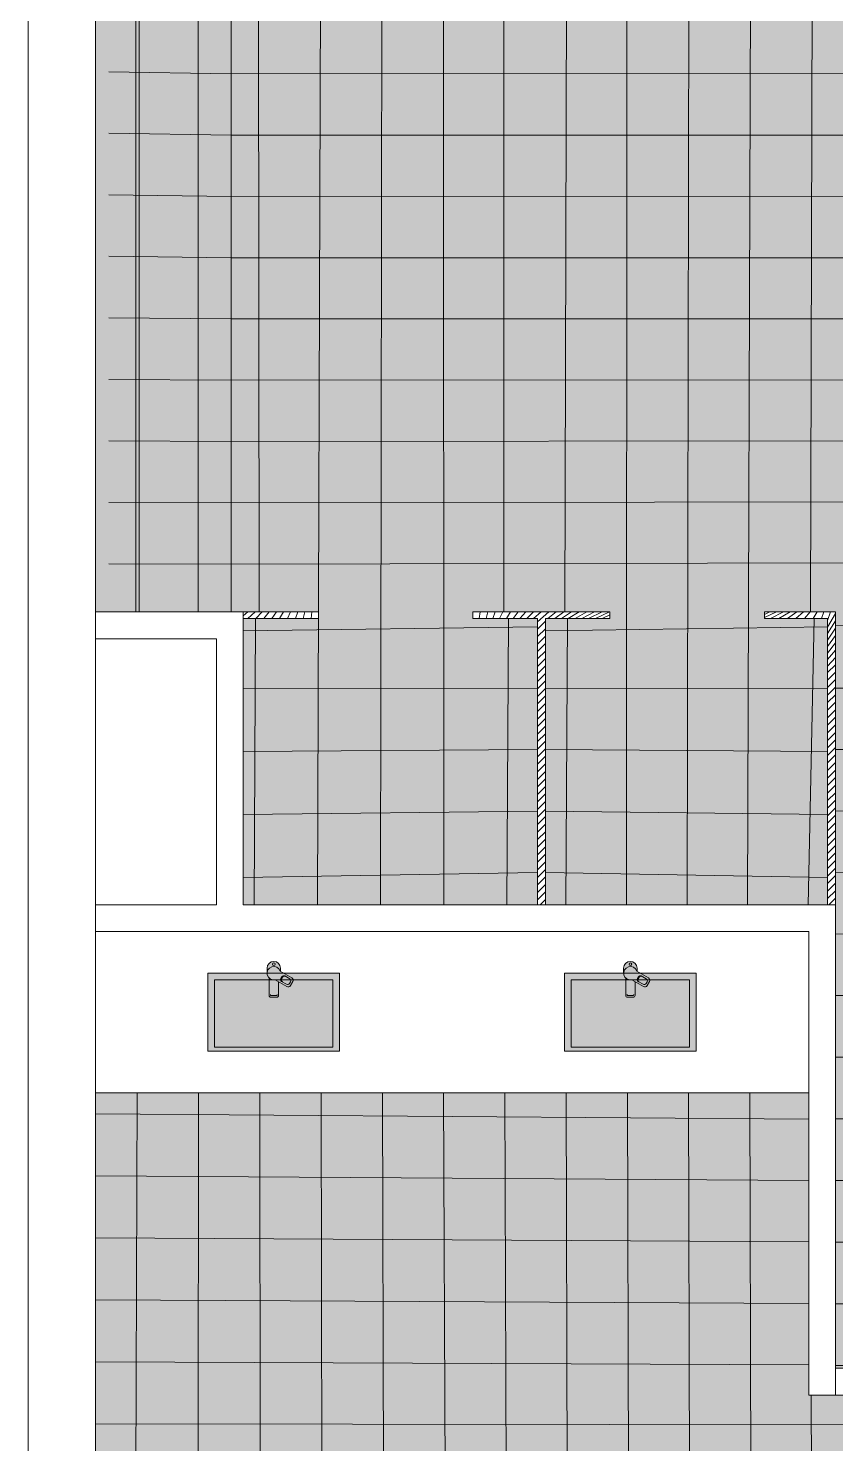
# Model space of a CAD drawing. Header units: millimetres. Extents: x 0 to 1313252738, y -131 to 560100888.
# Drawn here: x 1312685307 to 1312685894, y 560008856 to 560009884 of the extents above; entities that cross this region are included whole.
import ezdxf

# ---------------------------------------------------------------- set-up
doc = ezdxf.new("R2010")
doc.units = ezdxf.units.MM
for name, color, linetype, lineweight in [('002外周躯体', 7, 'Continuous', 13), ('003間仕切り', 7, 'Continuous', 13), ('005床材(石)', 7, 'Continuous', 0), ('006サウナヒータ-', 7, 'Continuous', 0), ('007石材', 7, 'Continuous', 0), ('008衛生陶器', 7, 'Continuous', 0), ('建具', 7, 'Continuous', 0), ('石ベンチ', 7, 'Continuous', 13)]:
    doc.layers.add(name, color=color, linetype=linetype, lineweight=lineweight)
pattern_1 = [(180, (1056275630.97802, 450604071.1291481), (-2.8e-15, -44.6570973144231), []), (270, (1056275630.97802, 450604071.1291481), (44.6570973144231, -8.3e-15), [])]

msp = doc.modelspace()

# ---------------------------------------------------------------- hatches: boundary and pattern name
at = {"layer": '003間仕切り', "transparency": 33554556}
h = msp.add_hatch(dxfattribs=at)
h.set_pattern_fill('ANSI31', color=256, scale=1.191637329912427, angle=181)
h.set_pattern_definition([(226, (1056275630.97802, 450604071.1291481), (2.721585104746542, -2.628204185335872), [])])
h.paths.add_polyline_path([(1312685518.032643, 560009460.2528416), (1312685463.334536, 560009460.2528416), (1312685463.334536, 560009455.3690822), (1312685518.032643, 560009455.3690822)])
h.paths.add_polyline_path([(1312685729.987808, 560009460.2528416), (1312685630.359113, 560009460.2528416), (1312685630.359113, 560009455.3690822), (1312685677.243204, 560009455.3690822), (1312685677.243204, 560009415.3222538), (1312685683.103716, 560009415.3222538), (1312685683.103716, 560009455.3690822), (1312685729.987808, 560009455.3690822)])
h.paths.add_polyline_path([(1312685683.103716, 560009415.3222538), (1312685677.243204, 560009415.3222538), (1312685677.243204, 560009247.3209254), (1312685683.103716, 560009247.3209254)])
h.paths.add_polyline_path([(1312685894.082129, 560009460.2528416), (1312685842.314277, 560009460.2528416), (1312685842.314277, 560009455.3690822), (1312685888.221617, 560009455.3690822), (1312685888.221617, 560009415.3222538), (1312685894.082129, 560009415.3222538)])
h.paths.add_polyline_path([(1312685894.082129, 560009415.3222538), (1312685888.221617, 560009415.3222538), (1312685888.221617, 560009247.3209254), (1312685894.082129, 560009247.3209254)])
at = {"layer": '005床材(石)', "true_color": 0x4a4a4a, "transparency": 33554597}
h = msp.add_hatch(color=251, dxfattribs=at)
h.dxf.hatch_style = 1
h.paths.add_polyline_path([(1312685385.194384, 560010469.9212918), (1312685365.659345, 560010469.9212918), (1312685365.659345, 560009460.2528416), (1312685385.194384, 560009460.2528416)])
h.paths.add_polyline_path([(1312685365.659345, 560010469.9212918), (1312685355.891826, 560010469.9212918), (1312685355.891826, 560009460.2528416), (1312685365.659345, 560009460.2528416)])
h.paths.add_polyline_path([(1312685454.543769, 560010469.9212918), (1312685385.194384, 560010469.9212918), (1312685385.194384, 560009460.2528416), (1312685454.543769, 560009460.2528416)])
at = {"layer": '005床材(石)', "true_color": 0x939598, "transparency": 33554556}
h = msp.add_hatch(color=252, dxfattribs=at)
h.dxf.hatch_style = 1
h.paths.add_polyline_path([(1312686371.713813, 560009766.9529414), (1312686801.484653, 560009766.9529414), (1312686801.484653, 560009917.0797099), (1312685771.011388, 560009917.0797099), (1312685771.011388, 560010469.9212918), (1312685458.450777, 560010469.9212918), (1312685454.543769, 560010469.9212918), (1312685454.543769, 560009460.2528416), (1312685463.334536, 560009460.2528416), (1312685518.032643, 560009460.2528416), (1312685518.032643, 560009455.3690822), (1312685463.334536, 560009455.3690822), (1312685463.334536, 560009415.3222538), (1312685677.243204, 560009415.3222538), (1312685677.243204, 560009455.3690822), (1312685630.359113, 560009455.3690822), (1312685630.359113, 560009460.2528416), (1312685729.987808, 560009460.2528416), (1312685729.987808, 560009455.3690822), (1312685683.103716, 560009455.3690822), (1312685683.103716, 560009415.3222538), (1312685888.221617, 560009415.3222538), (1312685888.221617, 560009455.3690822), (1312685842.314277, 560009455.3690822), (1312685842.314277, 560009460.2528416), (1312685894.082129, 560009460.2528416), (1312685894.082129, 560009415.3222538), (1312686371.713813, 560009415.3222538), (1312686371.713813, 560009434.857292), (1312686371.713813, 560009454.3923303)])
h.paths.add_polyline_path([(1312686178.316934, 560009273.6932268), (1312686367.831003, 560009273.7308004), (1312686367.831003, 560009277.6412939), (1312686367.806805, 560009391.8802079), (1312686367.806805, 560009395.7872156), (1312686371.713813, 560009395.7872156), (1312686371.713813, 560009415.3222538), (1312685894.082129, 560009415.3222538), (1312685894.082129, 560009247.3209254), (1312685894.082129, 560008910.3415164), (1312686178.316934, 560008910.3415164)])
h.paths.add_polyline_path([(1312685888.221617, 560009415.3222538), (1312685683.103716, 560009415.3222538), (1312685683.103716, 560009247.3209254), (1312685888.221617, 560009247.3209254)])
h.paths.add_polyline_path([(1312685677.243204, 560009415.3222538), (1312685463.334536, 560009415.3222538), (1312685463.334536, 560009247.3209254), (1312685677.243204, 560009247.3209254)])
at = {"layer": '005床材(石)', "true_color": 0xc7c8ca, "transparency": 33554556}
h = msp.add_hatch(color=9, dxfattribs=at)
h.dxf.hatch_style = 1
h.paths.add_polyline_path([(1312686801.484653, 560008890.8064783), (1312686433.249183, 560008890.8064783), (1312686415.667648, 560008890.8064783), (1312685874.54709, 560008890.8064783), (1312685874.54709, 560009110.575658), (1312685355.891826, 560009110.575658), (1312685355.891826, 560008461.0356381), (1312685443.799498, 560008461.0356381), (1312685443.799498, 560008451.2681189), (1312685605.744965, 560008451.2681189), (1312686253.526831, 560008451.2681189), (1312686351.202022, 560008451.2681189), (1312686351.202022, 560008656.38602), (1312686410.783889, 560008656.38602), (1312686410.783889, 560008363.3604469), (1312686574.87821, 560008363.3604469), (1312686574.87821, 560008331.1276339), (1312686762.414576, 560008331.1276339), (1312686762.414576, 560008441.5005999), (1312686801.484653, 560008441.5005999)])
at = {"layer": '006サウナヒータ-', "transparency": 33554556}
h = msp.add_hatch(dxfattribs=at)
h.set_pattern_fill('ANSI37', color=0, scale=14.0652275006057, angle=135)
h.set_pattern_definition(pattern_1)
h.paths.add_polyline_path([(1312685771.011388, 560010469.9212909), (1312686078.199863, 560010469.9212909), (1312686078.199863, 560010519.0519118), (1312685960.110558, 560010519.0519118), (1312685960.110558, 560010512.507675), (1312685706.350412, 560010512.507675), (1312685706.350412, 560010504.1076086), (1312685708.499269, 560010504.1076086), (1312685708.499269, 560010469.9212906), (1312685708.499269, 560010469.9212905), (1312685708.499269, 560010504.1076086), (1312685704.592261, 560010504.1076086), (1312685704.592261, 560010469.9212906), (1312685704.592261, 560010469.9212906), (1312685704.592261, 560010504.1076086), (1312685700.685253, 560010504.1076086), (1312685700.685253, 560010469.9212906), (1312685700.685253, 560010469.9212906), (1312685700.685253, 560010504.1076086), (1312685696.778246, 560010504.1076086), (1312685696.778246, 560010469.9212906), (1312685696.778246, 560010469.9212906), (1312685696.778246, 560010504.1076086), (1312685692.871238, 560010504.1076086), (1312685692.871238, 560010469.9212906), (1312685692.871238, 560010469.9212906), (1312685692.871238, 560010504.1076086), (1312685688.96423, 560010504.1076086), (1312685688.96423, 560010469.9212906), (1312685688.96423, 560010469.9212906), (1312685688.96423, 560010504.1076086), (1312685685.057222, 560010504.1076086), (1312685685.057222, 560010469.9212906), (1312685685.057222, 560010469.9212906), (1312685685.057222, 560010504.1076086), (1312685681.150215, 560010504.1076086), (1312685681.150215, 560010469.9212908), (1312685681.150215, 560010469.9212906), (1312685681.150215, 560010504.1076086), (1312685677.243207, 560010504.1076086), (1312685677.243207, 560010469.9212908), (1312685677.243207, 560010469.9212908), (1312685677.243207, 560010504.1076086), (1312685673.336199, 560010504.1076086), (1312685673.336199, 560010469.9212908), (1312685673.336199, 560010469.9212908), (1312685673.336199, 560010504.1076086), (1312685669.429192, 560010504.1076086), (1312685669.429192, 560010469.9212908), (1312685669.429192, 560010469.9212908), (1312685669.429192, 560010504.1076086), (1312685665.522184, 560010504.1076086), (1312685665.522184, 560010469.9212908), (1312685665.522184, 560010469.9212908), (1312685665.522184, 560010504.1076086), (1312685661.615176, 560010504.1076086), (1312685661.615176, 560010469.9212909), (1312685661.615176, 560010469.9212908), (1312685661.615176, 560010504.1076086), (1312685657.708169, 560010504.1076086), (1312685657.708169, 560010469.9212909), (1312685657.708169, 560010469.9212908), (1312685657.708169, 560010504.1076086), (1312685653.801161, 560010504.1076086), (1312685653.801161, 560010469.9212909), (1312685653.801161, 560010469.9212909), (1312685653.801161, 560010504.1076086), (1312685649.894153, 560010504.1076086), (1312685649.894153, 560010469.9212909), (1312685649.894153, 560010469.9212909), (1312685649.894153, 560010504.1076086), (1312685645.987146, 560010504.1076086), (1312685645.987145, 560010469.9212909), (1312685645.987146, 560010469.9212909), (1312685645.987146, 560010504.1076086), (1312685642.080138, 560010504.1076086), (1312685642.080138, 560010469.9212909), (1312685642.080138, 560010469.9212909), (1312685642.080138, 560010504.1076086), (1312685638.17313, 560010504.1076086), (1312685638.17313, 560010469.9212909), (1312685638.17313, 560010469.9212909), (1312685638.17313, 560010504.1076086), (1312685634.266123, 560010504.1076086), (1312685634.266122, 560010469.9212909), (1312685634.266123, 560010469.9212909), (1312685634.266123, 560010504.1076086), (1312685630.359115, 560010504.1076086), (1312685630.359115, 560010469.9212909), (1312685630.359115, 560010469.9212909), (1312685630.359115, 560010504.1076086), (1312685626.452107, 560010504.1076086), (1312685626.452107, 560010469.9212909), (1312685626.452107, 560010469.9212909), (1312685626.452107, 560010504.1076086), (1312685622.5451, 560010504.1076086), (1312685622.5451, 560010469.9212909), (1312685622.5451, 560010469.9212909), (1312685622.5451, 560010504.1076086), (1312685618.638092, 560010504.1076086), (1312685618.638092, 560010469.9212909), (1312685618.638092, 560010469.9212909), (1312685618.638092, 560010504.1076086), (1312685614.731084, 560010504.1076086), (1312685614.731084, 560010469.9212911), (1312685614.731084, 560010469.9212909), (1312685614.731084, 560010504.1076086), (1312685610.824076, 560010504.1076086), (1312685610.824076, 560010469.9212911), (1312685610.824076, 560010469.9212911), (1312685610.824076, 560010504.1076086), (1312685606.917069, 560010504.1076086), (1312685606.917069, 560010469.9212911), (1312685606.917069, 560010469.9212911), (1312685606.917069, 560010504.1076086), (1312685595.196046, 560010504.1076086), (1312685595.196046, 560010469.9212911), (1312685595.196046, 560010469.9212911), (1312685595.196046, 560010504.1076086), (1312685591.289038, 560010504.1076086), (1312685591.289038, 560010469.9212911), (1312685591.289038, 560010469.9212911), (1312685591.289038, 560010504.1076086), (1312685587.38203, 560010504.1076086), (1312685587.38203, 560010469.9212912), (1312685587.38203, 560010469.9212911), (1312685587.38203, 560010504.1076086), (1312685583.475023, 560010504.1076086), (1312685583.475023, 560010469.9212912), (1312685583.475023, 560010469.9212912), (1312685583.475023, 560010504.1076086), (1312685579.568015, 560010504.1076086), (1312685579.568015, 560010469.9212912), (1312685579.568015, 560010469.9212912), (1312685579.568015, 560010504.1076086), (1312685575.661007, 560010504.1076086), (1312685575.661007, 560010469.9212912), (1312685575.661007, 560010469.9212912), (1312685575.661007, 560010504.1076086), (1312685571.754, 560010504.1076086), (1312685571.754, 560010469.9212912), (1312685571.754, 560010469.9212912), (1312685571.754, 560010504.1076086), (1312685567.846992, 560010504.1076086), (1312685567.846992, 560010469.9212914), (1312685567.846992, 560010469.9212912), (1312685567.846992, 560010504.1076086), (1312685563.939984, 560010504.1076086), (1312685563.939984, 560010469.9212914), (1312685563.939984, 560010469.9212914), (1312685563.939984, 560010504.1076086), (1312685560.032976, 560010504.1076086), (1312685560.032976, 560010469.9212914), (1312685560.032976, 560010469.9212914), (1312685560.032976, 560010504.1076086), (1312685556.125969, 560010504.1076086), (1312685556.125969, 560010469.9212914), (1312685556.125969, 560010469.9212914), (1312685556.125969, 560010504.1076086), (1312685552.218961, 560010504.1076086), (1312685552.218961, 560010469.9212914), (1312685552.218961, 560010469.9212914), (1312685552.218961, 560010504.1076086), (1312685548.311953, 560010504.1076086), (1312685548.311953, 560010469.9212914), (1312685548.311953, 560010469.9212914), (1312685548.311953, 560010504.1076086), (1312685544.404946, 560010504.1076086), (1312685544.404946, 560010469.9212914), (1312685544.404946, 560010469.9212914), (1312685544.404946, 560010504.1076086), (1312685540.497938, 560010504.1076086), (1312685540.497938, 560010469.9212915), (1312685540.497938, 560010469.9212914), (1312685540.497938, 560010504.1076086), (1312685536.59093, 560010504.1076086), (1312685536.59093, 560010469.9212915), (1312685536.59093, 560010469.9212915), (1312685536.59093, 560010504.1076086), (1312685532.683923, 560010504.1076086), (1312685532.683923, 560010469.9212915), (1312685532.683923, 560010469.9212915), (1312685532.683923, 560010504.1076086), (1312685528.776915, 560010504.1076086), (1312685528.776915, 560010469.9212915), (1312685528.776915, 560010469.9212915), (1312685528.776915, 560010504.1076086), (1312685524.869907, 560010504.1076086), (1312685524.869907, 560010469.9212915), (1312685524.869907, 560010469.9212915), (1312685524.869907, 560010504.1076086), (1312685520.9629, 560010504.1076086), (1312685520.9629, 560010469.9212915), (1312685520.9629, 560010469.9212915), (1312685520.9629, 560010504.1076086), (1312685517.055892, 560010504.1076086), (1312685517.055892, 560010469.9212915), (1312685517.055892, 560010469.9212915), (1312685517.055892, 560010504.1076086), (1312685513.148884, 560010504.1076086), (1312685513.148884, 560010469.9212915), (1312685513.148884, 560010469.9212915), (1312685513.148884, 560010504.1076086), (1312685509.241877, 560010504.1076086), (1312685509.241877, 560010469.9212915), (1312685509.241877, 560010469.9212915), (1312685509.241877, 560010504.1076086), (1312685505.334869, 560010504.1076086), (1312685505.334869, 560010469.9212915), (1312685505.334869, 560010469.9212915), (1312685505.334869, 560010504.1076086), (1312685501.427861, 560010504.1076086), (1312685501.427861, 560010469.9212915), (1312685501.427861, 560010469.9212915), (1312685501.427861, 560010504.1076086), (1312685497.520854, 560010504.1076086), (1312685497.520854, 560010469.9212916), (1312685497.520854, 560010469.9212915), (1312685497.520854, 560010504.1076086), (1312685493.613846, 560010504.1076086), (1312685493.613846, 560010469.9212916), (1312685493.613846, 560010469.9212916), (1312685493.613846, 560010504.1076086), (1312685489.706838, 560010504.1076086), (1312685489.706838, 560010469.9212916), (1312685489.706838, 560010469.9212916), (1312685489.706838, 560010504.1076086), (1312685485.79983, 560010504.1076086), (1312685485.79983, 560010469.9212916), (1312685485.79983, 560010469.9212916), (1312685485.79983, 560010504.1076086), (1312685481.892823, 560010504.1076086), (1312685481.892823, 560010469.9212916), (1312685481.892823, 560010469.9212916), (1312685481.892823, 560010504.1076086), (1312685477.985815, 560010504.1076086), (1312685477.985815, 560010469.9212916), (1312685477.985815, 560010469.9212916), (1312685477.985815, 560010504.1076086), (1312685474.078807, 560010504.1076086), (1312685474.078807, 560010469.9212918), (1312685474.078807, 560010469.9212916), (1312685474.078807, 560010504.1076086), (1312685470.1718, 560010504.1076086), (1312685470.1718, 560010469.9212918), (1312685470.1718, 560010469.9212918), (1312685470.1718, 560010504.1076086), (1312685466.264792, 560010504.1076086), (1312685466.264792, 560010469.9212918), (1312685462.357784, 560010469.9212918), (1312685462.357784, 560010504.1076086), (1312685458.450777, 560010504.1076086), (1312685458.450777, 560010469.9212918), (1312685454.543769, 560010469.9212918), (1312685454.543769, 560009460.2528416), (1312685463.334536, 560009460.2528416), (1312685518.032643, 560009460.2528416), (1312685518.032643, 560009455.3690822), (1312685463.334536, 560009455.3690822), (1312685463.334536, 560009415.3222538), (1312685677.243204, 560009415.3222538), (1312685677.243204, 560009455.3690822), (1312685630.359113, 560009455.3690822), (1312685630.359113, 560009460.2528416), (1312685729.987808, 560009460.2528416), (1312685729.987808, 560009455.3690822), (1312685683.103716, 560009455.3690822), (1312685683.103716, 560009415.3222538), (1312685888.221617, 560009415.3222538), (1312685888.221617, 560009455.3690822), (1312685842.314277, 560009455.3690822), (1312685842.314277, 560009460.2528416), (1312685894.082129, 560009460.2528416), (1312685894.082129, 560009415.3222538), (1312686371.713813, 560009415.3222538), (1312686371.713813, 560009434.857292), (1312686371.713813, 560009454.3923303), (1312686371.713813, 560009766.9529414), (1312686801.484653, 560009766.9529414), (1312686801.484653, 560009917.0797099), (1312685771.011388, 560009917.0797099)])
h.paths.add_polyline_path([(1312686367.831003, 560009277.6412939), (1312686367.806805, 560009391.8802079), (1312686367.806805, 560009395.7872156), (1312686371.713813, 560009395.7872156), (1312686371.713813, 560009415.3222538), (1312685894.082129, 560009415.3222538), (1312685894.082129, 560009247.3209254), (1312685894.082129, 560008910.3415164), (1312686178.316934, 560008910.3415164), (1312686178.316934, 560009273.6932268), (1312686367.831003, 560009273.7308004)])
h.paths.add_polyline_path([(1312685888.221617, 560009415.3222538), (1312685683.103716, 560009415.3222538), (1312685683.103716, 560009247.3209254), (1312685888.221617, 560009247.3209254)])
h.paths.add_polyline_path([(1312685677.243204, 560009415.3222538), (1312685463.334536, 560009415.3222538), (1312685463.334536, 560009247.3209254), (1312685677.243204, 560009247.3209254)])
h = msp.add_hatch(dxfattribs=at)
h.set_pattern_fill('ANSI37', color=0, scale=14.0652275006057, angle=135)
h.set_pattern_definition(pattern_1)
h.paths.add_polyline_path([(1312685874.54709, 560009110.575658), (1312685355.891826, 560009110.575658), (1312685355.891826, 560008461.0356381), (1312685443.799498, 560008461.0356381), (1312685443.799498, 560008451.2681189), (1312685605.744965, 560008451.2681189), (1312686253.526831, 560008451.2681189), (1312686351.202022, 560008451.2681189), (1312686351.202022, 560008656.38602), (1312686410.783889, 560008656.38602), (1312686410.783889, 560008363.3604469), (1312686574.87821, 560008363.3604469), (1312686574.87821, 560008331.1276339), (1312686762.414576, 560008331.1276339), (1312686762.414576, 560008441.5005999), (1312686801.484653, 560008441.5005999), (1312686801.484653, 560008890.8064783), (1312686433.249183, 560008890.8064783), (1312686415.667648, 560008890.8064783), (1312685874.54709, 560008890.8064783)])
at = {"layer": '008衛生陶器'}
h = msp.add_hatch(color=256, dxfattribs=at)
h.dxf.hatch_style = 1
h.paths.add_polyline_path([(1312685482.182384, 560009192.6054847), (1312685442.576478, 560009192.6054847), (1312685442.576478, 560009143.7678894), (1312685528.530646, 560009143.7678894), (1312685528.530646, 560009192.6054847), (1312685499.639514, 560009192.6054847, -0.1550729069515483), (1312685499.386019, 560009191.4496702), (1312685497.700215, 560009188.5297723, -0.4142135648326373), (1312685495.031679, 560009187.8147403), (1312685489.019648, 560009191.285788), (1312685489.019648, 560009181.4390752, -0.4142135623730958), (1312685487.652195, 560009180.0716226), (1312685483.549837, 560009180.0716226, -0.4142135623730951), (1312685482.182384, 560009181.4390752)], flags=0)
h.paths.add_polyline_path([(1312685480.669802, 560009197.4891381), (1312685480.669802, 560009197.4892443), (1312685437.692718, 560009197.4892443), (1312685437.692718, 560009140.8376336), (1312685533.414405, 560009140.8376336), (1312685533.414405, 560009197.4892443), (1312685492.832177, 560009197.4892443), (1312685498.670987, 560009194.1182059, -0.2434998529817749), (1312685499.639514, 560009192.6054847), (1312685528.530646, 560009192.6054847), (1312685528.530646, 560009143.7678894), (1312685442.576478, 560009143.7678894), (1312685442.576478, 560009192.6054847), (1312685482.182384, 560009192.6054847), (1312685482.182384, 560009193.9556524, -0.2050259976580694)], flags=17)
h.paths.add_polyline_path([(1312685489.019648, 560009191.285788), (1312685486.733866, 560009192.6054847), (1312685482.182384, 560009192.6054847), (1312685482.182384, 560009181.4390752, 0.4142135623730951), (1312685483.549837, 560009180.0716226), (1312685487.652195, 560009180.0716226, 0.4142135623730951), (1312685489.019648, 560009181.4390752)], flags=0)
h.paths.add_polyline_path([(1312685480.669802, 560009197.4892443, 0.476038314882645), (1312685486.554353, 560009192.7091268), (1312685486.733866, 560009192.6054847), (1312685486.733866, 560009192.6054847), (1312685490.476826, 560009192.6054847, -0.1882625669440174), (1312685490.648282, 560009193.7290636), (1312685491.357334, 560009194.9571774, -0.4142135594913529), (1312685493.492163, 560009195.5292032), (1312685497.141368, 560009193.4223332, -0.1759637925065705), (1312685497.827767, 560009192.6054847), (1312685499.639514, 560009192.6054847, 0.2434998529817749), (1312685498.670987, 560009194.1182059), (1312685492.832177, 560009197.4892443)], flags=0)
h.paths.add_polyline_path([(1312685480.669802, 560009197.4892443), (1312685492.832177, 560009197.4892443), (1312685490.193661, 560009199.0125924, 0.8527606071672857)])
h.paths.add_polyline_path([(1312685480.669802, 560009201.228548), (1312685480.669802, 560009197.4891381, -0.8527700033611896), (1312685490.193661, 560009199.0125924), (1312685490.437321, 560009198.871915), (1312685490.437321, 560009201.228548, 1)])
h.paths.add_polyline_path([(1312685484.57681, 560009204.1588037, -1), (1312685486.530314, 560009204.1588037, -1)], flags=16)
h.paths.add_polyline_path([(1312685484.57681, 560009204.1588037, 1), (1312685486.530314, 560009204.1588037, 1)], flags=0)
h.paths.add_polyline_path([(1312685482.182384, 560009193.9556524, -0.2050259976514249), (1312685480.669802, 560009197.4891381), (1312685480.669802, 560009197.4892443), (1312685437.692718, 560009197.4892443), (1312685437.692718, 560009140.8376336), (1312685533.414405, 560009140.8376336), (1312685533.414405, 560009197.4892443), (1312685492.832177, 560009197.4892443), (1312685498.670987, 560009194.1182059, -0.2434998529817749), (1312685499.639514, 560009192.6054847), (1312685499.639514, 560009192.6054847), (1312685528.530646, 560009192.6054847), (1312685528.530646, 560009143.7678894), (1312685442.576478, 560009143.7678894), (1312685442.576478, 560009192.6054847), (1312685482.182384, 560009192.6054847)], flags=17)
h.paths.add_polyline_path([(1312685482.182384, 560009193.9556524), (1312685482.182384, 560009192.6054847), (1312685485.553562, 560009192.6054847, -0.1928073641222115)], flags=0)
h.paths.add_polyline_path([(1312685480.669802, 560009197.4892443, 0.476038314882645), (1312685486.554353, 560009192.7091268), (1312685486.733866, 560009192.6054847), (1312685490.476826, 560009192.6054847), (1312685499.639514, 560009192.6054847, 0.2434998529817749), (1312685498.670987, 560009194.1182059), (1312685492.832177, 560009197.4892443)], flags=0)
at = {"layer": '008衛生陶器', "true_color": 0xffffff}
h = msp.add_hatch(color=7, dxfattribs=at)
h.dxf.hatch_style = 1
h.paths.add_polyline_path([(1312685489.019648, 560009191.285788), (1312685486.733866, 560009192.6054847), (1312685482.182384, 560009192.6054847), (1312685482.182384, 560009181.4390752, 0.4142135623730951), (1312685483.549837, 560009180.0716226), (1312685487.652195, 560009180.0716226, 0.4142135623730951), (1312685489.019648, 560009181.4390752)], flags=16)
h.paths.add_polyline_path([(1312685482.182384, 560009181.4390752), (1312685482.182384, 560009192.6054847), (1312685442.576478, 560009192.6054847), (1312685442.576478, 560009143.7678894), (1312685528.530646, 560009143.7678894), (1312685528.530646, 560009192.6054847), (1312685499.639514, 560009192.6054847, -0.155072906951548), (1312685499.386019, 560009191.4496702), (1312685497.700215, 560009188.5297723, -0.4142135648326374), (1312685495.031679, 560009187.8147403), (1312685489.019648, 560009191.285788), (1312685489.019648, 560009181.4390752, -0.4142135623730951), (1312685487.652195, 560009180.0716226), (1312685483.549837, 560009180.0716226, -0.414213562373095)], flags=17)
h.paths.add_polyline_path([(1312685480.669802, 560009197.4891381), (1312685480.669802, 560009197.4892443), (1312685437.692718, 560009197.4892443), (1312685437.692718, 560009140.8376336), (1312685533.414405, 560009140.8376336), (1312685533.414405, 560009197.4892443), (1312685492.832177, 560009197.4892443), (1312685498.670987, 560009194.1182059, -0.2434998529817745), (1312685499.639514, 560009192.6054847), (1312685528.530646, 560009192.6054847), (1312685528.530646, 560009143.7678894), (1312685442.576478, 560009143.7678894), (1312685442.576478, 560009192.6054847), (1312685482.182384, 560009192.6054847), (1312685482.182384, 560009193.9556524, -0.2050259976527539)])
h.paths.add_polyline_path([(1312685482.182384, 560009193.9556524), (1312685482.182384, 560009192.6054847), (1312685485.553562, 560009192.6054847, -0.1928073641222115)], flags=16)
h.paths.add_polyline_path([(1312685492.832177, 560009197.4892443), (1312685492.832177, 560009197.4892443), (1312685480.669802, 560009197.4892443, 0.4760383148826448), (1312685486.554353, 560009192.7091268), (1312685486.733866, 560009192.6054847), (1312685499.639514, 560009192.6054847, 0.2434998529817744), (1312685498.670987, 560009194.1182059)], flags=17)
h.paths.add_polyline_path([(1312685497.713394, 560009191.2875044, 0.222064265694286), (1312685497.827767, 560009192.6054847), (1312685491.023385, 560009192.6054847, 0.2671655454221206), (1312685491.804919, 560009191.2567095), (1312685494.869513, 560009189.4873651, 0.4142135594913531), (1312685497.004342, 560009190.0593907)], flags=0)
h.paths.add_polyline_path([(1312685499.386019, 560009191.4496702, 0.1550729069515513), (1312685499.639514, 560009192.6054847), (1312685486.733866, 560009192.6054847), (1312685495.031679, 560009187.8147403, 0.414213564832637), (1312685497.700215, 560009188.5297723)], flags=16)
h.paths.add_polyline_path([(1312685486.554353, 560009192.7091268, -0.0516419205090461), (1312685485.553562, 560009192.6054847), (1312685486.733866, 560009192.6054847)], flags=16)
h.paths.add_polyline_path([(1312685484.57681, 560009204.1588037, 1), (1312685486.530314, 560009204.1588037, 1)])
at = {"layer": '008衛生陶器'}
h = msp.add_hatch(color=256, dxfattribs=at)
h.dxf.hatch_style = 1
h.paths.add_polyline_path([(1312685741.510017, 560009192.6054847), (1312685701.90411, 560009192.6054847), (1312685701.90411, 560009143.7678894), (1312685787.858278, 560009143.7678894), (1312685787.858278, 560009192.6054847), (1312685758.967147, 560009192.6054847, -0.1550729069515483), (1312685758.713651, 560009191.4496702), (1312685757.027847, 560009188.5297723, -0.4142135648326373), (1312685754.359311, 560009187.8147403), (1312685748.34728, 560009191.285788), (1312685748.34728, 560009181.4390752, -0.4142135623730958), (1312685746.979827, 560009180.0716226), (1312685742.877469, 560009180.0716226, -0.4142135623730951), (1312685741.510017, 560009181.4390752)], flags=0)
h.paths.add_polyline_path([(1312685739.997434, 560009197.4891381), (1312685739.997434, 560009197.4892443), (1312685697.02035, 560009197.4892443), (1312685697.02035, 560009140.8376336), (1312685792.742037, 560009140.8376336), (1312685792.742037, 560009197.4892443), (1312685752.159809, 560009197.4892443), (1312685757.998619, 560009194.1182059, -0.2434998529817749), (1312685758.967147, 560009192.6054847), (1312685787.858278, 560009192.6054847), (1312685787.858278, 560009143.7678894), (1312685701.90411, 560009143.7678894), (1312685701.90411, 560009192.6054847), (1312685741.510017, 560009192.6054847), (1312685741.510017, 560009193.9556524, -0.2050259976580694)], flags=17)
h.paths.add_polyline_path([(1312685748.34728, 560009191.285788), (1312685746.061498, 560009192.6054847), (1312685741.510017, 560009192.6054847), (1312685741.510017, 560009181.4390752, 0.4142135623730951), (1312685742.877469, 560009180.0716226), (1312685746.979827, 560009180.0716226, 0.4142135623730951), (1312685748.34728, 560009181.4390752)], flags=0)
h.paths.add_polyline_path([(1312685739.997434, 560009197.4892443, 0.476038314882645), (1312685745.881985, 560009192.7091268), (1312685746.061498, 560009192.6054847), (1312685746.061498, 560009192.6054847), (1312685749.804458, 560009192.6054847, -0.1882625669440174), (1312685749.975914, 560009193.7290636), (1312685750.684966, 560009194.9571774, -0.4142135594913529), (1312685752.819795, 560009195.5292032), (1312685756.469, 560009193.4223332, -0.1759637925065705), (1312685757.155399, 560009192.6054847), (1312685758.967147, 560009192.6054847, 0.2434998529817749), (1312685757.998619, 560009194.1182059), (1312685752.159809, 560009197.4892443)], flags=0)
h.paths.add_polyline_path([(1312685739.997434, 560009197.4892443), (1312685752.159809, 560009197.4892443), (1312685749.521293, 560009199.0125924, 0.8527606071672857)])
h.paths.add_polyline_path([(1312685739.997434, 560009201.228548), (1312685739.997434, 560009197.4891381, -0.8527700033611896), (1312685749.521293, 560009199.0125924), (1312685749.764953, 560009198.8719149), (1312685749.764953, 560009201.228548, 1)])
h.paths.add_polyline_path([(1312685743.904442, 560009204.1588037, -1), (1312685745.857945, 560009204.1588037, -1)], flags=16)
h.paths.add_polyline_path([(1312685743.904442, 560009204.1588037, 1), (1312685745.857945, 560009204.1588037, 1)], flags=0)
h.paths.add_polyline_path([(1312685741.510017, 560009193.9556524, -0.2050259976514249), (1312685739.997434, 560009197.4891381), (1312685739.997434, 560009197.4892443), (1312685697.02035, 560009197.4892443), (1312685697.02035, 560009140.8376336), (1312685792.742037, 560009140.8376336), (1312685792.742037, 560009197.4892443), (1312685752.159809, 560009197.4892443), (1312685757.998619, 560009194.1182059, -0.2434998529817749), (1312685758.967147, 560009192.6054847), (1312685758.967147, 560009192.6054847), (1312685787.858278, 560009192.6054847), (1312685787.858278, 560009143.7678894), (1312685701.90411, 560009143.7678894), (1312685701.90411, 560009192.6054847), (1312685741.510017, 560009192.6054847)], flags=17)
h.paths.add_polyline_path([(1312685741.510017, 560009193.9556524), (1312685741.510017, 560009192.6054847), (1312685744.881194, 560009192.6054847, -0.1928073641222115)], flags=0)
h.paths.add_polyline_path([(1312685739.997434, 560009197.4892443, 0.476038314882645), (1312685745.881985, 560009192.7091268), (1312685746.061498, 560009192.6054847), (1312685749.804458, 560009192.6054847), (1312685758.967147, 560009192.6054847, 0.2434998529817749), (1312685757.998619, 560009194.1182059), (1312685752.159809, 560009197.4892443)], flags=0)
at = {"layer": '008衛生陶器', "true_color": 0xffffff}
h = msp.add_hatch(color=7, dxfattribs=at)
h.dxf.hatch_style = 1
h.paths.add_polyline_path([(1312685748.34728, 560009191.285788), (1312685746.061498, 560009192.6054847), (1312685741.510017, 560009192.6054847), (1312685741.510017, 560009181.4390752, 0.4142135623730951), (1312685742.877469, 560009180.0716226), (1312685746.979827, 560009180.0716226, 0.4142135623730951), (1312685748.34728, 560009181.4390752)], flags=16)
h.paths.add_polyline_path([(1312685741.510017, 560009181.4390752), (1312685741.510017, 560009192.6054847), (1312685701.90411, 560009192.6054847), (1312685701.90411, 560009143.7678894), (1312685787.858278, 560009143.7678894), (1312685787.858278, 560009192.6054847), (1312685758.967147, 560009192.6054847, -0.155072906951548), (1312685758.713651, 560009191.4496702), (1312685757.027847, 560009188.5297723, -0.4142135648326374), (1312685754.359311, 560009187.8147403), (1312685748.34728, 560009191.285788), (1312685748.34728, 560009181.4390752, -0.4142135623730951), (1312685746.979827, 560009180.0716226), (1312685742.877469, 560009180.0716226, -0.414213562373095)], flags=17)
h.paths.add_polyline_path([(1312685739.997434, 560009197.4891381), (1312685739.997434, 560009197.4892443), (1312685697.02035, 560009197.4892443), (1312685697.02035, 560009140.8376336), (1312685792.742037, 560009140.8376336), (1312685792.742037, 560009197.4892443), (1312685752.159809, 560009197.4892443), (1312685757.998619, 560009194.1182059, -0.2434998529817745), (1312685758.967147, 560009192.6054847), (1312685787.858278, 560009192.6054847), (1312685787.858278, 560009143.7678894), (1312685701.90411, 560009143.7678894), (1312685701.90411, 560009192.6054847), (1312685741.510017, 560009192.6054847), (1312685741.510017, 560009193.9556524, -0.2050259976527539)])
h.paths.add_polyline_path([(1312685741.510017, 560009193.9556524), (1312685741.510017, 560009192.6054847), (1312685744.881194, 560009192.6054847, -0.1928073641222115)], flags=16)
h.paths.add_polyline_path([(1312685752.159809, 560009197.4892443), (1312685752.159809, 560009197.4892443), (1312685739.997434, 560009197.4892443, 0.4760383148826448), (1312685745.881985, 560009192.7091268), (1312685746.061498, 560009192.6054847), (1312685758.967147, 560009192.6054847, 0.2434998529817744), (1312685757.998619, 560009194.1182059)], flags=17)
h.paths.add_polyline_path([(1312685757.041026, 560009191.2875044, 0.222064265694286), (1312685757.155399, 560009192.6054847), (1312685750.351017, 560009192.6054847, 0.2671655454221206), (1312685751.132551, 560009191.2567095), (1312685754.197145, 560009189.4873649, 0.4142135594913531), (1312685756.331974, 560009190.0593907)], flags=0)
h.paths.add_polyline_path([(1312685758.713651, 560009191.4496702, 0.1550729069515513), (1312685758.967147, 560009192.6054847), (1312685746.061498, 560009192.6054847), (1312685754.359311, 560009187.8147403, 0.414213564832637), (1312685757.027847, 560009188.5297723)], flags=16)
h.paths.add_polyline_path([(1312685745.881985, 560009192.7091268, -0.0516419205090461), (1312685744.881194, 560009192.6054847), (1312685746.061498, 560009192.6054847)], flags=16)
h.paths.add_polyline_path([(1312685743.904442, 560009204.1588037, 1), (1312685745.857945, 560009204.1588037, 1)])
at = {"layer": '石ベンチ', "true_color": 0x636466}
h = msp.add_hatch(dxfattribs=at)
h.set_pattern_fill('ANSI37', color=251, scale=14.0652275006057, angle=135)
h.set_pattern_definition(pattern_1)
h.paths.add_polyline_path([(1312685454.543769, 560010469.9212918), (1312685385.194384, 560010469.9212918), (1312685385.194384, 560009460.2528416), (1312685454.543769, 560009460.2528416)])
h.paths.add_polyline_path([(1312685385.194384, 560010469.9212918), (1312685365.659345, 560010469.9212918), (1312685365.659345, 560009460.2528416), (1312685385.194384, 560009460.2528416)])

# ---------------------------------------------------------------- linework, layer by layer
at = {"layer": '002外周躯体'}
for p, q in [((1312685307.054231, 560011573.9439744), (1312685307.054231, 560008324.2903707)), ((1312685355.891826, 560008461.0356381), (1312685355.891826, 560010469.9212918)), ((1312685365.659345, 560009460.2528416), (1312685355.891826, 560009460.2528416))]:
    msp.add_line(p, q, dxfattribs=at)
at = {"layer": '003間仕切り'}
for p, q in [((1312685355.891826, 560009460.2528416), (1312685463.334536, 560009460.2528416)), ((1312685518.032643, 560009460.2528416), (1312685365.659345, 560009460.2528416)), ((1312685463.334536, 560009460.2528416), (1312685463.334536, 560009247.3209254)), ((1312685463.334536, 560009247.3209254), (1312685463.334536, 560009455.3690822)), ((1312685463.334536, 560009455.3690822), (1312685518.032643, 560009455.3690822)), ((1312685518.032643, 560009455.3690822), (1312685518.032643, 560009460.2528416)), ((1312685729.987808, 560009460.2528416), (1312685630.359113, 560009460.2528416)), ((1312685630.359113, 560009460.2528416), (1312685630.359113, 560009455.3690822)), ((1312685630.359113, 560009455.3690822), (1312685677.243204, 560009455.3690822)), ((1312685677.243204, 560009455.3690822), (1312685677.243204, 560009247.3209254)), ((1312685683.103716, 560009455.3690822), (1312685729.987808, 560009455.3690822)), ((1312685683.103716, 560009455.3690822), (1312685683.103716, 560009247.3209254)), ((1312685729.987808, 560009455.3690822), (1312685729.987808, 560009460.2528416)), ((1312685842.314277, 560009460.2528416), (1312685894.082129, 560009460.2528416)), ((1312685842.314277, 560009460.2528416), (1312685842.314277, 560009455.3690822)), ((1312685842.314277, 560009455.3690822), (1312685888.221617, 560009455.3690822)), ((1312685888.221617, 560009455.3690822), (1312685888.221617, 560009247.3209254)), ((1312685894.082129, 560009247.3209254), (1312685894.082129, 560009460.2528416)), ((1312685355.891826, 560009440.7178034), (1312685443.799498, 560009440.7178034)), ((1312685443.799498, 560009440.7178034), (1312685443.799498, 560009247.3209254)), ((1312685443.799498, 560009247.3209254), (1312685355.891826, 560009247.3209254)), ((1312685894.082129, 560009247.3209254), (1312685463.334536, 560009247.3209254)), ((1312685683.103716, 560009247.3209254), (1312685894.082129, 560009247.3209254)), ((1312685894.082129, 560008910.3415164), (1312685894.082129, 560009247.3209254)), ((1312685874.54709, 560009227.7858872), (1312685355.891826, 560009227.7858872)), ((1312685355.891826, 560009227.7858872), (1312685874.54709, 560009227.7858872)), ((1312685355.891826, 560009227.7858872), (1312685355.891826, 560009110.575658)), ((1312685874.54709, 560008890.8064783), (1312685874.54709, 560009227.7858872)), ((1312685355.891826, 560009110.575658), (1312685874.54709, 560009110.575658)), ((1312685894.082129, 560008910.3415164), (1312686218.363763, 560008910.3415164)), ((1312685894.082129, 560008910.3415164), (1312686178.316934, 560008910.3415164)), ((1312686415.667648, 560008890.8064783), (1312685874.54709, 560008890.8064783))]:
    msp.add_line(p, q, dxfattribs=at)
at = {"layer": '005床材(石)'}
for points in [[(1312685355.891826, 560010469.9212918), (1312685385.194384, 560010469.9212918), (1312685385.194384, 560009460.2528416), (1312685355.891826, 560009460.2528416)], [(1312685385.194384, 560009460.2528416), (1312685454.543769, 560009460.2528416), (1312685454.543769, 560010469.9212918), (1312685385.194384, 560010469.9212918)]]:
    msp.add_lwpolyline(points, close=True, dxfattribs=at)
at = {"layer": '007石材'}
for q in [(1312685355.891826, 560009227.7858872), (1312685874.54709, 560009227.7858872)]:
    msp.add_line((1312685615.219458, 560009227.7858872), q, dxfattribs=at)
at = {"layer": '007石材', "transparency": 33554559}
msp.add_lwpolyline([(1312685355.891826, 560009227.7858872), (1312685874.54709, 560009227.7858872), (1312685874.54709, 560009110.575658), (1312685355.891826, 560009110.575658)], close=True, dxfattribs=at)
at = {"layer": '007石材'}
msp.add_lwpolyline([(1312685355.891826, 560009227.7858872), (1312685874.54709, 560009227.7858872), (1312685874.54709, 560009110.575658), (1312685355.891826, 560009110.575658)], close=True, dxfattribs=at)
at = {"layer": '008衛生陶器', "color": 250, "lineweight": 0}
for p, q in [((1312685437.694798, 560009169.1807724), (1312685437.694798, 560009197.506578)), ((1312685437.694798, 560009197.506578), (1312685533.416486, 560009197.506578)), ((1312685533.416486, 560009169.1807724), (1312685533.416486, 560009197.506578)), ((1312685533.416486, 560009197.506578), (1312685533.416486, 560009140.8549672)), ((1312685697.022431, 560009169.1807724), (1312685697.022431, 560009197.506578)), ((1312685697.022431, 560009197.506578), (1312685792.744118, 560009197.506578)), ((1312685792.744118, 560009169.1807724), (1312685792.744118, 560009197.506578)), ((1312685792.744118, 560009197.506578), (1312685792.744118, 560009140.8549672)), ((1312685442.578558, 560009169.1807724), (1312685442.578558, 560009192.6228184)), ((1312685442.578558, 560009192.6228184), (1312685528.532726, 560009192.6228184)), ((1312685528.532726, 560009192.6228184), (1312685442.578558, 560009192.6228184)), ((1312685528.532726, 560009192.6228184), (1312685528.532726, 560009143.7852229)), ((1312685701.90619, 560009169.1807724), (1312685701.90619, 560009192.6228184)), ((1312685701.90619, 560009192.6228184), (1312685787.860358, 560009192.6228184)), ((1312685787.860358, 560009192.6228184), (1312685701.90619, 560009192.6228184)), ((1312685787.860358, 560009192.6228184), (1312685787.860358, 560009143.7852229)), ((1312685437.694798, 560009140.8549672), (1312685437.694798, 560009169.1807724)), ((1312685442.578558, 560009143.7852229), (1312685442.578558, 560009169.1807724)), ((1312685697.022431, 560009140.8549672), (1312685697.022431, 560009169.1807724)), ((1312685701.90619, 560009143.7852229), (1312685701.90619, 560009169.1807724)), ((1312685528.532726, 560009143.7852229), (1312685442.578558, 560009143.7852229)), ((1312685787.860358, 560009143.7852229), (1312685701.90619, 560009143.7852229)), ((1312685533.416486, 560009140.8549672), (1312685437.694798, 560009140.8549672)), ((1312685792.744118, 560009140.8549672), (1312685697.022431, 560009140.8549672))]:
    msp.add_line(p, q, dxfattribs=at)
for points in [[(1312685480.671883, 560009197.506578), (1312685480.671883, 560009201.2458816, -0.9999999999999998), (1312685490.439402, 560009201.2458816), (1312685490.439402, 560009198.8892485)], [(1312685739.999515, 560009197.506578), (1312685739.999515, 560009201.2458816, -0.9999999999999998), (1312685749.767034, 560009201.2458816), (1312685749.767034, 560009198.8892485)], [(1312685482.184465, 560009193.972986), (1312685482.184465, 560009181.4564087, 0.4142135623730678), (1312685483.551918, 560009180.0889561), (1312685487.654276, 560009180.0889561, 0.4142135623730951), (1312685489.021728, 560009181.4564087), (1312685489.021728, 560009191.3031218)], [(1312685491.80686, 560009191.2741238, -0.4142135623730466), (1312685491.234835, 560009193.4089521), (1312685491.943886, 560009194.6370661, -0.4142135623731188), (1312685494.078715, 560009195.2090917)], [(1312685741.512097, 560009193.972986), (1312685741.512097, 560009181.4564087, 0.4142135623730678), (1312685742.87955, 560009180.0889561), (1312685746.981908, 560009180.0889561, 0.4142135623730951), (1312685748.349361, 560009181.4564087), (1312685748.349361, 560009191.3031216)], [(1312685751.134492, 560009191.2741235, -0.4142135623730466), (1312685750.562466, 560009193.4089521), (1312685751.271518, 560009194.6370661, -0.4142135623731188), (1312685753.406347, 560009195.2090917)], [(1312685483.080715, 560009182.1430616), (1312685483.080715, 560009181.9619586, 0.4142135623730951), (1312685483.666767, 560009181.3759074), (1312685487.539427, 560009181.3759074, 0.4142135623730951), (1312685488.125478, 560009181.9619586), (1312685488.125478, 560009182.1430616)], [(1312685742.408348, 560009182.1430616), (1312685742.408348, 560009181.9619586, 0.4142135623730951), (1312685742.994399, 560009181.3759074), (1312685746.867059, 560009181.3759074, 0.4142135623730951), (1312685747.45311, 560009181.9619586), (1312685747.45311, 560009182.1430616)]]:
    msp.add_lwpolyline(points, format="xyb", dxfattribs=at)
for points in [[(1312685437.694798, 560009197.506578), (1312685533.416486, 560009197.506578), (1312685533.416486, 560009140.8549672), (1312685437.694798, 560009140.8549672)], [(1312685437.694798, 560009197.506578), (1312685533.416486, 560009197.506578), (1312685533.416486, 560009140.8549672), (1312685437.694798, 560009140.8549672)], [(1312685697.022431, 560009197.506578), (1312685792.744118, 560009197.506578), (1312685792.744118, 560009140.8549672), (1312685697.022431, 560009140.8549672)], [(1312685697.022431, 560009197.506578), (1312685792.744118, 560009197.506578), (1312685792.744118, 560009140.8549672), (1312685697.022431, 560009140.8549672)], [(1312685442.578558, 560009192.6228184), (1312685528.532726, 560009192.6228184), (1312685528.532726, 560009143.7852229), (1312685442.578558, 560009143.7852229)], [(1312685442.578558, 560009192.6228184), (1312685528.532726, 560009192.6228184), (1312685528.532726, 560009143.7852229), (1312685442.578558, 560009143.7852229)], [(1312685701.90619, 560009192.6228184), (1312685787.860358, 560009192.6228184), (1312685787.860358, 560009143.7852229), (1312685701.90619, 560009143.7852229)], [(1312685701.90619, 560009192.6228184), (1312685787.860358, 560009192.6228184), (1312685787.860358, 560009143.7852229), (1312685701.90619, 560009143.7852229)]]:
    msp.add_lwpolyline(points, close=True, dxfattribs=at)
for points in [[(1312685486.556433, 560009192.7264603), (1312685495.03376, 560009187.8320738, 0.4142135623730373), (1312685497.702295, 560009188.5471059), (1312685499.388099, 560009191.4670037, 0.4142135623731504), (1312685498.673067, 560009194.1355394), (1312685490.195741, 560009199.029926, 2.236834594188034)], [(1312685497.143449, 560009193.4396667, -0.4142135623731188), (1312685497.715474, 560009191.304838), (1312685497.006423, 560009190.0767242, -0.4142135623730466), (1312685494.871594, 560009189.5046986), (1312685491.222388, 560009191.6115685, -0.4142135623730466), (1312685490.650363, 560009193.7463973), (1312685491.359414, 560009194.9745111, -0.4142135623731188), (1312685493.494243, 560009195.5465367)], [(1312685745.884066, 560009192.7264603), (1312685754.361392, 560009187.8320738, 0.4142135623730373), (1312685757.029927, 560009188.5471059), (1312685758.715731, 560009191.4670037, 0.4142135623731504), (1312685758.000699, 560009194.1355394), (1312685749.523373, 560009199.029926, 2.236834594188034)], [(1312685756.471081, 560009193.4396667, -0.4142135623731188), (1312685757.043107, 560009191.304838), (1312685756.334055, 560009190.0767242, -0.4142135623730466), (1312685754.199226, 560009189.5046986), (1312685750.55002, 560009191.6115685, -0.4142135623730466), (1312685749.977994, 560009193.7463973), (1312685750.687046, 560009194.974511, -0.4142135623731188), (1312685752.821875, 560009195.5465367)]]:
    msp.add_lwpolyline(points, format="xyb", close=True, dxfattribs=at)
for centre in [(1312685485.555642, 560009204.1761373), (1312685744.883274, 560009204.1761373)]:
    msp.add_circle(centre, 0.976751909764285, dxfattribs=at)
at = {"layer": '建具'}
for q in [(1312685894.082129, 560008890.8064783), (1312685897.012384, 560008910.3415164)]:
    msp.add_line((1312685894.082129, 560008910.3415164), q, dxfattribs=at)
at = {"layer": '石ベンチ'}
for p, q in [((1312685385.194384, 560010469.9212918), (1312685385.194384, 560009460.2528416)), ((1312685454.543769, 560009460.2528416), (1312685454.543769, 560010469.9212918)), ((1312685385.194384, 560009460.2528416), (1312685454.543769, 560009460.2528416))]:
    msp.add_line(p, q, dxfattribs=at)

doc.saveas('drawing.dxf')
